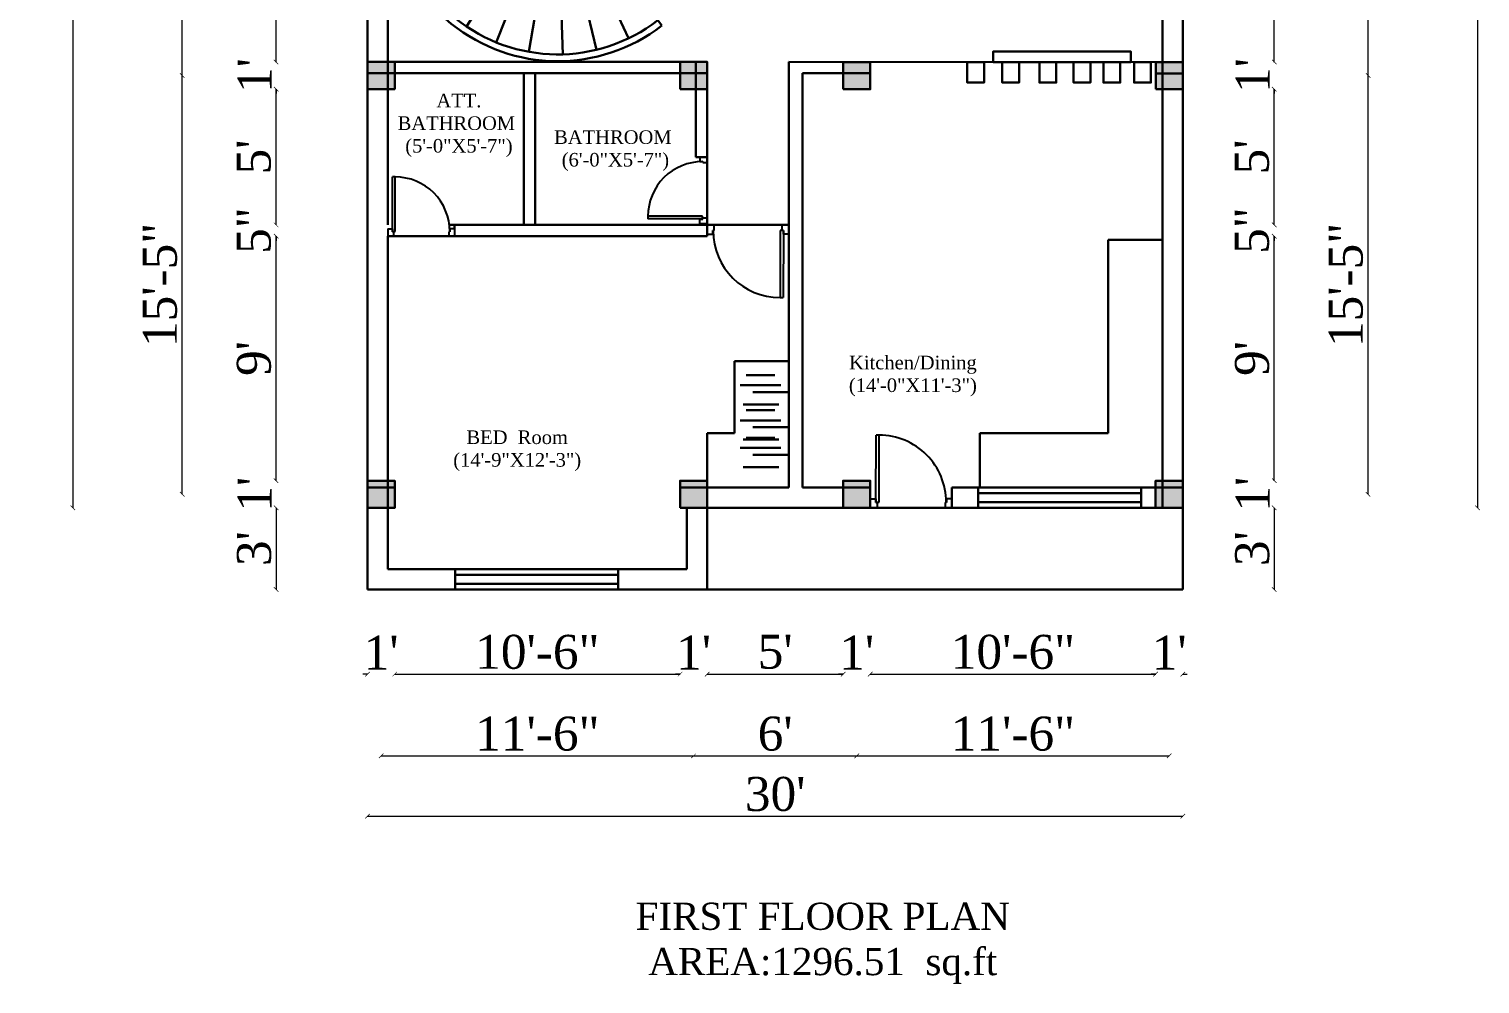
# Model space of a CAD drawing. Header units: inches. Extents: x -763457 to -760918, y -513041 to -512172.
# Drawn here: x -762539 to -761898, y -513041 to -512620 of the extents above; entities that cross this region are included whole.
import ezdxf

# ---------------------------------------------------------------- set-up
doc = ezdxf.new("R2010")
doc.units = ezdxf.units.IN
doc.header["$MEASUREMENT"] = 0
doc.layers.get('0').update_dxf_attribs({"lineweight": 30})
doc.layers.add('door', color=2, linetype='Continuous')
doc.layers.add('text', color=7, linetype='Continuous', lineweight=18)
doc.layers.add('window', color=6, linetype='Continuous', lineweight=18)
doc.styles.get("Standard").update_dxf_attribs({"font": 'romantic.ttf'})
doc.dimstyles.new('8feet', dxfattribs={"dimscale": 0, "dimtxt": 15, "dimasz": 2, "dimexe": 2, "dimexo": 10, "dimgap": 2, "dimtad": 1, "dimdec": 0, "dimzin": 0, "dimdsep": 46, "dimlunit": 3, "dimtxsty": 'Standard', "dimblk": 'ARCHTICK', "dimcen": 0, "dimdle": 0.02, "dimse1": 1, "dimse2": 1, "dimclrt": 256, "dimadec": 0, "dimazin": 0, "dimtfac": 1, "dimtdec": 0, "dimtix": 1, "dimtofl": 0, "dimtmove": 2, "dimatfit": 3, "dimfxl": 2, "dimtolj": 1, "dimtzin": 0, "dimlwd": 9, "dimarcsym": 0})

# ---------------------------------------------------------------- blocks, each defined once
blk = doc.blocks.new('A$C03477EDB')
at = {"layer": 'door', "ltscale": 0.5}
for p, q in [((98, 803), (63, 803)), ((63, 63), (63, 803)), ((98, 63), (98, 803)), ((0, 100), (60, 100)), ((0, 100), (0, 0)), ((0, 0), (75, 0)), ((60, 100), (63, 100)), ((60, 100), (60, 60)), ((60, 60), (63, 63)), ((60, 60), (75, 60)), ((63, 63), (98, 63)), ((75, 60), (75, 0)), ((825, 60), (825, 0)), ((840, 60), (825, 60)), ((900, 0), (825, 0)), ((838, 63), (840, 60)), ((840, 100), (840, 60)), ((900, 100), (840, 100)), ((900, 100), (900, 0))]:
    blk.add_line(p, q, dxfattribs=at)
blk.add_arc((98, 63), 740, 360, 90, dxfattribs=at)
blk = doc.blocks.new('_ArchTick')
at = {"layer": 'window', "color": 0, "const_width": 0.15}
blk.add_lwpolyline([(-0.5, -0.5), (0.5, 0.5)], dxfattribs=at)
blk = doc.blocks.new('*D1205')
at = {"color": 0, "lineweight": 9, "transparency": 16777216}
for p, q in [((-762429.5, -512819.21), (-762429.5, -512817.21)), ((-762429.5, -512831.21), (-762429.5, -512833.21))]:
    blk.add_line(p, q, dxfattribs=at)
at = {"layer": 'Defpoints', "color": 0, "transparency": 16777216}
for p in [(-762429.5, -512819.21), (-762389.15, -512819.21), (-762389.16, -512831.21)]:
    blk.add_point(p, dxfattribs=at)
at = {"color": 0, "lineweight": 9, "transparency": 16777216, "xscale": 2, "yscale": 2, "zscale": 2}
for p, rotation in [((-762429.5, -512819.21), 270), ((-762429.5, -512831.21), 90)]:
    blk.add_blockref('_ArchTick', p, dxfattribs=dict(at, rotation=rotation))
at = {"transparency": 16777216, "insert": (-762439, -512825.21), "char_height": 15, "attachment_point": 5, "rotation": 90}
blk.add_mtext("\\A1;1'", dxfattribs=at)
blk = doc.blocks.new('*D1206')
at = {"color": 0, "lineweight": 9, "transparency": 16777216}
blk.add_line((-762429.5, -512819.23), (-762429.5, -512711.27), dxfattribs=at)
at = {"layer": 'Defpoints', "color": 0, "transparency": 16777216}
for p in [(-762429.5, -512711.29), (-762370.43, -512711.29), (-762389.15, -512819.21)]:
    blk.add_point(p, dxfattribs=at)
at = {"color": 0, "lineweight": 9, "transparency": 16777216, "xscale": 2, "yscale": 2, "zscale": 2}
for p, rotation in [((-762429.5, -512711.29), 90), ((-762429.5, -512819.21), 270)]:
    blk.add_blockref('_ArchTick', p, dxfattribs=dict(at, rotation=rotation))
at = {"transparency": 16777216, "insert": (-762439.25, -512765.25), "char_height": 15, "attachment_point": 5, "rotation": 90}
blk.add_mtext("\\A1;9'", dxfattribs=at)
blk = doc.blocks.new('*D1207')
at = {"color": 0, "lineweight": 9, "transparency": 16777216}
for p, q in [((-762429.5, -512706.3), (-762429.5, -512704.3)), ((-762429.5, -512711.29), (-762429.5, -512713.29))]:
    blk.add_line(p, q, dxfattribs=at)
at = {"layer": 'Defpoints', "color": 0, "transparency": 16777216}
for p in [(-762429.5, -512706.3), (-762370.43, -512706.3), (-762370.43, -512711.29)]:
    blk.add_point(p, dxfattribs=at)
at = {"color": 0, "lineweight": 9, "transparency": 16777216, "xscale": 2, "yscale": 2, "zscale": 2}
for p, rotation in [((-762429.5, -512706.3), 270), ((-762429.5, -512711.29), 90)]:
    blk.add_blockref('_ArchTick', p, dxfattribs=dict(at, rotation=rotation))
at = {"transparency": 16777216, "insert": (-762439.29, -512708.79), "char_height": 15, "attachment_point": 5, "rotation": 90}
blk.add_mtext('\\A1;5"', dxfattribs=at)
blk = doc.blocks.new('*D1208')
at = {"color": 0, "lineweight": 9, "transparency": 16777216}
blk.add_line((-762429.5, -512706.32), (-762429.5, -512646.32), dxfattribs=at)
at = {"layer": 'Defpoints', "color": 0, "transparency": 16777216}
for p in [(-762429.5, -512646.34), (-762377.15, -512646.34), (-762370.43, -512706.3)]:
    blk.add_point(p, dxfattribs=at)
at = {"color": 0, "lineweight": 9, "transparency": 16777216, "xscale": 2, "yscale": 2, "zscale": 2}
for p, rotation in [((-762429.5, -512646.34), 90), ((-762429.5, -512706.3), 270)]:
    blk.add_blockref('_ArchTick', p, dxfattribs=dict(at, rotation=rotation))
at = {"transparency": 16777216, "insert": (-762439.29, -512676.32), "char_height": 15, "attachment_point": 5, "rotation": 90}
blk.add_mtext("\\A1;5'", dxfattribs=at)
blk = doc.blocks.new('*D1209')
at = {"color": 0, "lineweight": 9, "transparency": 16777216}
for p, q in [((-762429.5, -512634.35), (-762429.5, -512632.35)), ((-762429.5, -512646.34), (-762429.5, -512648.34))]:
    blk.add_line(p, q, dxfattribs=at)
at = {"layer": 'Defpoints', "color": 0, "transparency": 16777216}
for p in [(-762429.5, -512634.35), (-762377.14, -512634.35), (-762377.15, -512646.34)]:
    blk.add_point(p, dxfattribs=at)
at = {"color": 0, "lineweight": 9, "transparency": 16777216, "xscale": 2, "yscale": 2, "zscale": 2}
for p, rotation in [((-762429.5, -512634.35), 270), ((-762429.5, -512646.34), 90)]:
    blk.add_blockref('_ArchTick', p, dxfattribs=dict(at, rotation=rotation))
at = {"transparency": 16777216, "insert": (-762439, -512640.34), "char_height": 15, "attachment_point": 5, "rotation": 90}
blk.add_mtext("\\A1;1'", dxfattribs=at)
blk = doc.blocks.new('*D1210')
at = {"color": 0, "lineweight": 9, "transparency": 16777216}
blk.add_line((-762429.5, -512634.37), (-762429.5, -512483.08), dxfattribs=at)
at = {"layer": 'Defpoints', "color": 0, "transparency": 16777216}
for p in [(-762429.5, -512483.1), (-762377.13, -512483.1), (-762377.14, -512634.35)]:
    blk.add_point(p, dxfattribs=at)
at = {"color": 0, "lineweight": 9, "transparency": 16777216, "xscale": 2, "yscale": 2, "zscale": 2}
for p, rotation in [((-762429.5, -512483.1), 90), ((-762429.5, -512634.35), 270)]:
    blk.add_blockref('_ArchTick', p, dxfattribs=dict(at, rotation=rotation))
at = {"transparency": 16777216, "insert": (-762439.16, -512558.72), "char_height": 15, "attachment_point": 5, "rotation": 90}
blk.add_mtext('\\A1;12\'-7"', dxfattribs=at)
blk = doc.blocks.new('*D1214')
at = {"color": 0, "lineweight": 9, "transparency": 16777216}
blk.add_line((-762470.92, -512825.23), (-762470.92, -512640.32), dxfattribs=at)
at = {"layer": 'Defpoints', "color": 0, "transparency": 16777216}
for p in [(-762470.92, -512640.34), (-762377.14, -512640.34), (-762377.16, -512825.21)]:
    blk.add_point(p, dxfattribs=at)
at = {"color": 0, "lineweight": 9, "transparency": 16777216, "xscale": 2, "yscale": 2, "zscale": 2}
for p, rotation in [((-762470.92, -512640.34), 90), ((-762470.92, -512825.21), 270)]:
    blk.add_blockref('_ArchTick', p, dxfattribs=dict(at, rotation=rotation))
at = {"transparency": 16777216, "insert": (-762480.71, -512732.78), "char_height": 15, "attachment_point": 5, "rotation": 90}
blk.add_mtext('\\A1;15\'-5"', dxfattribs=at)
blk = doc.blocks.new('*D1215')
at = {"color": 0, "lineweight": 9, "transparency": 16777216}
blk.add_line((-762470.92, -512640.36), (-762470.92, -512477.08), dxfattribs=at)
at = {"layer": 'Defpoints', "color": 0, "transparency": 16777216}
for p in [(-762470.92, -512477.1), (-762377.18, -512477.1), (-762377.14, -512640.34)]:
    blk.add_point(p, dxfattribs=at)
at = {"color": 0, "lineweight": 9, "transparency": 16777216, "xscale": 2, "yscale": 2, "zscale": 2}
for p, rotation in [((-762470.92, -512477.1), 90), ((-762470.92, -512640.34), 270)]:
    blk.add_blockref('_ArchTick', p, dxfattribs=dict(at, rotation=rotation))
at = {"transparency": 16777216, "insert": (-762480.58, -512558.72), "char_height": 15, "attachment_point": 5, "rotation": 90}
blk.add_mtext('\\A1;13\'-7"', dxfattribs=at)
blk = doc.blocks.new('*D1216')
at = {"color": 0, "lineweight": 9, "transparency": 16777216}
blk.add_line((-762519.18, -512327.2), (-762519.18, -512831.24), dxfattribs=at)
at = {"layer": 'Defpoints', "color": 0, "transparency": 16777216}
for p in [(-762209.28, -512327.22), (-762519.18, -512831.22), (-762251.25, -512831.22)]:
    blk.add_point(p, dxfattribs=at)
at = {"color": 0, "lineweight": 9, "transparency": 16777216, "xscale": 2, "yscale": 2, "zscale": 2}
for p, rotation in [((-762519.18, -512327.22), 90), ((-762519.18, -512831.22), 270)]:
    blk.add_blockref('_ArchTick', p, dxfattribs=dict(at, rotation=rotation))
at = {"transparency": 16777216, "insert": (-762528.68, -512579.22), "char_height": 15, "attachment_point": 5, "rotation": 90}
blk.add_mtext("\\A1;42'", dxfattribs=at)
blk = doc.blocks.new('*D1217')
at = {"color": 0, "lineweight": 9, "transparency": 16777216}
for p, q in [((-761989.06, -512819.21), (-761989.06, -512817.21)), ((-761989.06, -512831.21), (-761989.06, -512833.21))]:
    blk.add_line(p, q, dxfattribs=at)
at = {"layer": 'Defpoints', "color": 0, "transparency": 16777216}
for p in [(-762029.41, -512819.21), (-761989.06, -512819.21), (-762029.41, -512831.21)]:
    blk.add_point(p, dxfattribs=at)
at = {"color": 0, "lineweight": 9, "transparency": 16777216, "xscale": 2, "yscale": 2, "zscale": 2}
for p, rotation in [((-761989.06, -512819.21), 270), ((-761989.06, -512831.21), 90)]:
    blk.add_blockref('_ArchTick', p, dxfattribs=dict(at, rotation=rotation))
at = {"transparency": 16777216, "insert": (-761998.56, -512825.21), "char_height": 15, "attachment_point": 5, "rotation": 90}
blk.add_mtext("\\A1;1'", dxfattribs=at)
blk = doc.blocks.new('*D1218')
at = {"color": 0, "lineweight": 9, "transparency": 16777216}
blk.add_line((-761989.06, -512819.23), (-761989.06, -512711.27), dxfattribs=at)
at = {"layer": 'Defpoints', "color": 0, "transparency": 16777216}
for p in [(-762048.14, -512711.29), (-761989.06, -512711.29), (-762029.41, -512819.21)]:
    blk.add_point(p, dxfattribs=at)
at = {"color": 0, "lineweight": 9, "transparency": 16777216, "xscale": 2, "yscale": 2, "zscale": 2}
for p, rotation in [((-761989.06, -512711.29), 90), ((-761989.06, -512819.21), 270)]:
    blk.add_blockref('_ArchTick', p, dxfattribs=dict(at, rotation=rotation))
at = {"transparency": 16777216, "insert": (-761998.81, -512765.25), "char_height": 15, "attachment_point": 5, "rotation": 90}
blk.add_mtext("\\A1;9'", dxfattribs=at)
blk = doc.blocks.new('*D1219')
at = {"color": 0, "lineweight": 9, "transparency": 16777216}
for p, q in [((-761989.06, -512706.3), (-761989.06, -512704.3)), ((-761989.06, -512711.29), (-761989.06, -512713.29))]:
    blk.add_line(p, q, dxfattribs=at)
at = {"layer": 'Defpoints', "color": 0, "transparency": 16777216}
for p in [(-762048.14, -512706.3), (-761989.06, -512706.3), (-762048.14, -512711.29)]:
    blk.add_point(p, dxfattribs=at)
at = {"color": 0, "lineweight": 9, "transparency": 16777216, "xscale": 2, "yscale": 2, "zscale": 2}
for p, rotation in [((-761989.06, -512706.3), 270), ((-761989.06, -512711.29), 90)]:
    blk.add_blockref('_ArchTick', p, dxfattribs=dict(at, rotation=rotation))
at = {"transparency": 16777216, "insert": (-761998.85, -512708.79), "char_height": 15, "attachment_point": 5, "rotation": 90}
blk.add_mtext('\\A1;5"', dxfattribs=at)
blk = doc.blocks.new('*D1220')
at = {"color": 0, "lineweight": 9, "transparency": 16777216}
blk.add_line((-761989.06, -512706.32), (-761989.06, -512646.32), dxfattribs=at)
at = {"layer": 'Defpoints', "color": 0, "transparency": 16777216}
for p in [(-762041.42, -512646.34), (-761989.06, -512646.34), (-762048.14, -512706.3)]:
    blk.add_point(p, dxfattribs=at)
at = {"color": 0, "lineweight": 9, "transparency": 16777216, "xscale": 2, "yscale": 2, "zscale": 2}
for p, rotation in [((-761989.06, -512646.34), 90), ((-761989.06, -512706.3), 270)]:
    blk.add_blockref('_ArchTick', p, dxfattribs=dict(at, rotation=rotation))
at = {"transparency": 16777216, "insert": (-761998.85, -512676.32), "char_height": 15, "attachment_point": 5, "rotation": 90}
blk.add_mtext("\\A1;5'", dxfattribs=at)
blk = doc.blocks.new('*D1221')
at = {"color": 0, "lineweight": 9, "transparency": 16777216}
for p, q in [((-761989.06, -512634.35), (-761989.06, -512632.35)), ((-761989.06, -512646.34), (-761989.06, -512648.34))]:
    blk.add_line(p, q, dxfattribs=at)
at = {"layer": 'Defpoints', "color": 0, "transparency": 16777216}
for p in [(-762041.42, -512634.35), (-761989.06, -512634.35), (-762041.42, -512646.34)]:
    blk.add_point(p, dxfattribs=at)
at = {"color": 0, "lineweight": 9, "transparency": 16777216, "xscale": 2, "yscale": 2, "zscale": 2}
for p, rotation in [((-761989.06, -512634.35), 270), ((-761989.06, -512646.34), 90)]:
    blk.add_blockref('_ArchTick', p, dxfattribs=dict(at, rotation=rotation))
at = {"transparency": 16777216, "insert": (-761998.56, -512640.34), "char_height": 15, "attachment_point": 5, "rotation": 90}
blk.add_mtext("\\A1;1'", dxfattribs=at)
blk = doc.blocks.new('*D1222')
at = {"color": 0, "lineweight": 9, "transparency": 16777216}
blk.add_line((-761989.06, -512634.37), (-761989.06, -512483.08), dxfattribs=at)
at = {"layer": 'Defpoints', "color": 0, "transparency": 16777216}
for p in [(-762041.44, -512483.1), (-761989.06, -512483.1), (-762041.42, -512634.35)]:
    blk.add_point(p, dxfattribs=at)
at = {"color": 0, "lineweight": 9, "transparency": 16777216, "xscale": 2, "yscale": 2, "zscale": 2}
for p, rotation in [((-761989.06, -512483.1), 90), ((-761989.06, -512634.35), 270)]:
    blk.add_blockref('_ArchTick', p, dxfattribs=dict(at, rotation=rotation))
at = {"transparency": 16777216, "insert": (-761998.72, -512558.72), "char_height": 15, "attachment_point": 5, "rotation": 90}
blk.add_mtext('\\A1;12\'-7"', dxfattribs=at)
blk = doc.blocks.new('*D1226')
at = {"color": 0, "lineweight": 9, "transparency": 16777216}
blk.add_line((-761947.65, -512825.23), (-761947.65, -512640.32), dxfattribs=at)
at = {"layer": 'Defpoints', "color": 0, "transparency": 16777216}
for p in [(-762041.42, -512640.34), (-761947.65, -512640.34), (-762041.4, -512825.21)]:
    blk.add_point(p, dxfattribs=at)
at = {"color": 0, "lineweight": 9, "transparency": 16777216, "xscale": 2, "yscale": 2, "zscale": 2}
for p, rotation in [((-761947.65, -512640.34), 90), ((-761947.65, -512825.21), 270)]:
    blk.add_blockref('_ArchTick', p, dxfattribs=dict(at, rotation=rotation))
at = {"transparency": 16777216, "insert": (-761957.43, -512732.78), "char_height": 15, "attachment_point": 5, "rotation": 90}
blk.add_mtext('\\A1;15\'-5"', dxfattribs=at)
blk = doc.blocks.new('*D1227')
at = {"color": 0, "lineweight": 9, "transparency": 16777216}
blk.add_line((-761947.65, -512640.36), (-761947.65, -512477.08), dxfattribs=at)
at = {"layer": 'Defpoints', "color": 0, "transparency": 16777216}
for p in [(-762041.39, -512477.1), (-761947.65, -512477.1), (-762041.42, -512640.34)]:
    blk.add_point(p, dxfattribs=at)
at = {"color": 0, "lineweight": 9, "transparency": 16777216, "xscale": 2, "yscale": 2, "zscale": 2}
for p, rotation in [((-761947.65, -512477.1), 90), ((-761947.65, -512640.34), 270)]:
    blk.add_blockref('_ArchTick', p, dxfattribs=dict(at, rotation=rotation))
at = {"transparency": 16777216, "insert": (-761957.3, -512558.72), "char_height": 15, "attachment_point": 5, "rotation": 90}
blk.add_mtext('\\A1;13\'-7"', dxfattribs=at)
blk = doc.blocks.new('*D1229')
at = {"color": 0, "lineweight": 9, "transparency": 16777216}
blk.add_line((-761899.38, -512327.2), (-761899.38, -512831.24), dxfattribs=at)
at = {"layer": 'Defpoints', "color": 0, "transparency": 16777216}
for p in [(-762209.28, -512327.22), (-762167.31, -512831.22), (-761899.38, -512831.22)]:
    blk.add_point(p, dxfattribs=at)
at = {"color": 0, "lineweight": 9, "transparency": 16777216, "xscale": 2, "yscale": 2, "zscale": 2}
for p, rotation in [((-761899.38, -512327.22), 90), ((-761899.38, -512831.22), 270)]:
    blk.add_blockref('_ArchTick', p, dxfattribs=dict(at, rotation=rotation))
at = {"transparency": 16777216, "insert": (-761908.88, -512579.22), "char_height": 15, "attachment_point": 5, "rotation": 90}
blk.add_mtext("\\A1;42'", dxfattribs=at)
blk = doc.blocks.new('*D1238')
at = {"color": 0, "lineweight": 9, "transparency": 16777216}
for p, q in [((-762389.16, -512904.6), (-762391.16, -512904.6)), ((-762377.16, -512904.6), (-762375.16, -512904.6))]:
    blk.add_line(p, q, dxfattribs=at)
at = {"layer": 'Defpoints', "color": 0, "transparency": 16777216}
for p in [(-762389.16, -512831.24), (-762377.16, -512831.24), (-762377.16, -512904.6)]:
    blk.add_point(p, dxfattribs=at)
at = {"color": 0, "lineweight": 9, "transparency": 16777216, "xscale": 2, "yscale": 2, "zscale": 2}
blk.add_blockref('_ArchTick', (-762389.16, -512904.6), dxfattribs=at)
at = {"color": 0, "lineweight": 9, "transparency": 16777216, "xscale": 2, "yscale": 2, "zscale": 2, "rotation": 180}
blk.add_blockref('_ArchTick', (-762377.16, -512904.6), dxfattribs=at)
at = {"transparency": 16777216, "insert": (-762383.16, -512895.1), "char_height": 15, "attachment_point": 5}
blk.add_mtext("\\A1;1'", dxfattribs=at)
blk = doc.blocks.new('*D1239')
at = {"color": 0, "lineweight": 9, "transparency": 16777216}
blk.add_line((-762377.18, -512904.6), (-762251.23, -512904.6), dxfattribs=at)
at = {"layer": 'Defpoints', "color": 0, "transparency": 16777216}
for p in [(-762377.16, -512831.24), (-762251.25, -512831.22), (-762251.25, -512904.6)]:
    blk.add_point(p, dxfattribs=at)
at = {"color": 0, "lineweight": 9, "transparency": 16777216, "xscale": 2, "yscale": 2, "zscale": 2, "rotation": 180}
blk.add_blockref('_ArchTick', (-762377.16, -512904.6), dxfattribs=at)
at = {"color": 0, "lineweight": 9, "transparency": 16777216, "xscale": 2, "yscale": 2, "zscale": 2}
blk.add_blockref('_ArchTick', (-762251.25, -512904.6), dxfattribs=at)
at = {"transparency": 16777216, "insert": (-762314.21, -512894.88), "char_height": 15, "attachment_point": 5}
blk.add_mtext('\\A1;10\'-6"', dxfattribs=at)
blk = doc.blocks.new('*D1240')
at = {"color": 0, "lineweight": 9, "transparency": 16777216}
for p, q in [((-762251.25, -512904.6), (-762253.25, -512904.6)), ((-762239.26, -512904.6), (-762237.26, -512904.6))]:
    blk.add_line(p, q, dxfattribs=at)
at = {"layer": 'Defpoints', "color": 0, "transparency": 16777216}
for p in [(-762251.25, -512831.22), (-762239.26, -512831.22), (-762239.26, -512904.6)]:
    blk.add_point(p, dxfattribs=at)
at = {"color": 0, "lineweight": 9, "transparency": 16777216, "xscale": 2, "yscale": 2, "zscale": 2}
blk.add_blockref('_ArchTick', (-762251.25, -512904.6), dxfattribs=at)
at = {"color": 0, "lineweight": 9, "transparency": 16777216, "xscale": 2, "yscale": 2, "zscale": 2, "rotation": 180}
blk.add_blockref('_ArchTick', (-762239.26, -512904.6), dxfattribs=at)
at = {"transparency": 16777216, "insert": (-762245.26, -512895.1), "char_height": 15, "attachment_point": 5}
blk.add_mtext("\\A1;1'", dxfattribs=at)
blk = doc.blocks.new('*D1241')
at = {"color": 0, "lineweight": 9, "transparency": 16777216}
blk.add_line((-762239.28, -512904.6), (-762179.28, -512904.6), dxfattribs=at)
at = {"layer": 'Defpoints', "color": 0, "transparency": 16777216}
for p in [(-762239.26, -512831.22), (-762179.3, -512831.22), (-762179.3, -512904.6)]:
    blk.add_point(p, dxfattribs=at)
at = {"color": 0, "lineweight": 9, "transparency": 16777216, "xscale": 2, "yscale": 2, "zscale": 2, "rotation": 180}
blk.add_blockref('_ArchTick', (-762239.26, -512904.6), dxfattribs=at)
at = {"color": 0, "lineweight": 9, "transparency": 16777216, "xscale": 2, "yscale": 2, "zscale": 2}
blk.add_blockref('_ArchTick', (-762179.3, -512904.6), dxfattribs=at)
at = {"transparency": 16777216, "insert": (-762209.28, -512894.81), "char_height": 15, "attachment_point": 5}
blk.add_mtext("\\A1;5'", dxfattribs=at)
blk = doc.blocks.new('*D1242')
at = {"color": 0, "lineweight": 9, "transparency": 16777216}
for p, q in [((-762179.3, -512904.6), (-762181.3, -512904.6)), ((-762167.31, -512904.6), (-762165.31, -512904.6))]:
    blk.add_line(p, q, dxfattribs=at)
at = {"layer": 'Defpoints', "color": 0, "transparency": 16777216}
for p in [(-762179.3, -512831.22), (-762167.31, -512831.22), (-762167.31, -512904.6)]:
    blk.add_point(p, dxfattribs=at)
at = {"color": 0, "lineweight": 9, "transparency": 16777216, "xscale": 2, "yscale": 2, "zscale": 2}
blk.add_blockref('_ArchTick', (-762179.3, -512904.6), dxfattribs=at)
at = {"color": 0, "lineweight": 9, "transparency": 16777216, "xscale": 2, "yscale": 2, "zscale": 2, "rotation": 180}
blk.add_blockref('_ArchTick', (-762167.31, -512904.6), dxfattribs=at)
at = {"transparency": 16777216, "insert": (-762173.31, -512895.1), "char_height": 15, "attachment_point": 5}
blk.add_mtext("\\A1;1'", dxfattribs=at)
blk = doc.blocks.new('*D1243')
at = {"color": 0, "lineweight": 9, "transparency": 16777216}
blk.add_line((-762167.33, -512904.6), (-762041.38, -512904.6), dxfattribs=at)
at = {"layer": 'Defpoints', "color": 0, "transparency": 16777216}
for p in [(-762167.31, -512831.22), (-762041.4, -512831.21), (-762041.4, -512904.6)]:
    blk.add_point(p, dxfattribs=at)
at = {"color": 0, "lineweight": 9, "transparency": 16777216, "xscale": 2, "yscale": 2, "zscale": 2, "rotation": 180}
blk.add_blockref('_ArchTick', (-762167.31, -512904.6), dxfattribs=at)
at = {"color": 0, "lineweight": 9, "transparency": 16777216, "xscale": 2, "yscale": 2, "zscale": 2}
blk.add_blockref('_ArchTick', (-762041.4, -512904.6), dxfattribs=at)
at = {"transparency": 16777216, "insert": (-762104.36, -512894.88), "char_height": 15, "attachment_point": 5}
blk.add_mtext('\\A1;10\'-6"', dxfattribs=at)
blk = doc.blocks.new('*D1244')
at = {"color": 0, "lineweight": 9, "transparency": 16777216}
for p, q in [((-762041.4, -512904.6), (-762043.4, -512904.6)), ((-762029.41, -512904.6), (-762027.41, -512904.6))]:
    blk.add_line(p, q, dxfattribs=at)
at = {"layer": 'Defpoints', "color": 0, "transparency": 16777216}
for p in [(-762041.4, -512831.21), (-762029.41, -512831.21), (-762029.41, -512904.6)]:
    blk.add_point(p, dxfattribs=at)
at = {"color": 0, "lineweight": 9, "transparency": 16777216, "xscale": 2, "yscale": 2, "zscale": 2}
blk.add_blockref('_ArchTick', (-762041.4, -512904.6), dxfattribs=at)
at = {"color": 0, "lineweight": 9, "transparency": 16777216, "xscale": 2, "yscale": 2, "zscale": 2, "rotation": 180}
blk.add_blockref('_ArchTick', (-762029.41, -512904.6), dxfattribs=at)
at = {"transparency": 16777216, "insert": (-762035.41, -512895.1), "char_height": 15, "attachment_point": 5}
blk.add_mtext("\\A1;1'", dxfattribs=at)
blk = doc.blocks.new('*D1245')
at = {"color": 0, "lineweight": 9, "transparency": 16777216}
blk.add_line((-762383.18, -512940.69), (-762245.24, -512940.69), dxfattribs=at)
at = {"layer": 'Defpoints', "color": 0, "transparency": 16777216}
for p in [(-762383.16, -512819.25), (-762245.26, -512819.23), (-762245.26, -512940.69)]:
    blk.add_point(p, dxfattribs=at)
at = {"color": 0, "lineweight": 9, "transparency": 16777216, "xscale": 2, "yscale": 2, "zscale": 2, "rotation": 180}
blk.add_blockref('_ArchTick', (-762383.16, -512940.69), dxfattribs=at)
at = {"color": 0, "lineweight": 9, "transparency": 16777216, "xscale": 2, "yscale": 2, "zscale": 2}
blk.add_blockref('_ArchTick', (-762245.26, -512940.69), dxfattribs=at)
at = {"transparency": 16777216, "insert": (-762314.21, -512930.97), "char_height": 15, "attachment_point": 5}
blk.add_mtext('\\A1;11\'-6"', dxfattribs=at)
blk = doc.blocks.new('*D1246')
at = {"color": 0, "lineweight": 9, "transparency": 16777216}
blk.add_line((-762245.28, -512940.69), (-762173.29, -512940.69), dxfattribs=at)
at = {"layer": 'Defpoints', "color": 0, "transparency": 16777216}
for p in [(-762245.26, -512819.23), (-762173.31, -512819.22), (-762173.31, -512940.69)]:
    blk.add_point(p, dxfattribs=at)
at = {"color": 0, "lineweight": 9, "transparency": 16777216, "xscale": 2, "yscale": 2, "zscale": 2, "rotation": 180}
blk.add_blockref('_ArchTick', (-762245.26, -512940.69), dxfattribs=at)
at = {"color": 0, "lineweight": 9, "transparency": 16777216, "xscale": 2, "yscale": 2, "zscale": 2}
blk.add_blockref('_ArchTick', (-762173.31, -512940.69), dxfattribs=at)
at = {"transparency": 16777216, "insert": (-762209.28, -512930.97), "char_height": 15, "attachment_point": 5}
blk.add_mtext("\\A1;6'", dxfattribs=at)
blk = doc.blocks.new('*D1247')
at = {"color": 0, "lineweight": 9, "transparency": 16777216}
blk.add_line((-762173.33, -512940.69), (-762035.39, -512940.69), dxfattribs=at)
at = {"layer": 'Defpoints', "color": 0, "transparency": 16777216}
for p in [(-762173.31, -512819.22), (-762035.41, -512819.21), (-762035.41, -512940.69)]:
    blk.add_point(p, dxfattribs=at)
at = {"color": 0, "lineweight": 9, "transparency": 16777216, "xscale": 2, "yscale": 2, "zscale": 2, "rotation": 180}
blk.add_blockref('_ArchTick', (-762173.31, -512940.69), dxfattribs=at)
at = {"color": 0, "lineweight": 9, "transparency": 16777216, "xscale": 2, "yscale": 2, "zscale": 2}
blk.add_blockref('_ArchTick', (-762035.41, -512940.69), dxfattribs=at)
at = {"transparency": 16777216, "insert": (-762104.36, -512930.97), "char_height": 15, "attachment_point": 5}
blk.add_mtext('\\A1;11\'-6"', dxfattribs=at)
blk = doc.blocks.new('*D1248')
at = {"color": 0, "lineweight": 9, "transparency": 16777216}
blk.add_line((-762389.18, -512967.29), (-762029.39, -512967.29), dxfattribs=at)
at = {"layer": 'Defpoints', "color": 0, "transparency": 16777216}
for p in [(-762389.16, -512831.24), (-762029.41, -512831.24), (-762029.41, -512967.29)]:
    blk.add_point(p, dxfattribs=at)
at = {"color": 0, "lineweight": 9, "transparency": 16777216, "xscale": 2, "yscale": 2, "zscale": 2, "rotation": 180}
blk.add_blockref('_ArchTick', (-762389.16, -512967.29), dxfattribs=at)
at = {"color": 0, "lineweight": 9, "transparency": 16777216, "xscale": 2, "yscale": 2, "zscale": 2}
blk.add_blockref('_ArchTick', (-762029.41, -512967.29), dxfattribs=at)
at = {"transparency": 16777216, "insert": (-762209.28, -512957.62), "char_height": 15, "attachment_point": 5}
blk.add_mtext("\\A1;30'", dxfattribs=at)
blk = doc.blocks.new('*D1249')
at = {"color": 0, "lineweight": 9, "transparency": 16777216}
blk.add_line((-762429.5, -512831.18), (-762429.5, -512867.22), dxfattribs=at)
at = {"layer": 'Defpoints', "color": 0, "transparency": 16777216}
for p in [(-762389.16, -512831.2), (-762429.5, -512867.2), (-762389.16, -512867.2)]:
    blk.add_point(p, dxfattribs=at)
at = {"color": 0, "lineweight": 9, "transparency": 16777216, "xscale": 2, "yscale": 2, "zscale": 2}
for p, rotation in [((-762429.5, -512831.2), 90), ((-762429.5, -512867.2), 270)]:
    blk.add_blockref('_ArchTick', p, dxfattribs=dict(at, rotation=rotation))
at = {"transparency": 16777216, "insert": (-762439.16, -512849.2), "char_height": 15, "attachment_point": 5, "rotation": 90}
blk.add_mtext("\\A1;3'", dxfattribs=at)
blk = doc.blocks.new('*D1250')
at = {"color": 0, "lineweight": 9, "transparency": 16777216}
blk.add_line((-761989.06, -512831.19), (-761989.06, -512867.26), dxfattribs=at)
at = {"layer": 'Defpoints', "color": 0, "transparency": 16777216}
for p in [(-762029.41, -512831.21), (-762029.41, -512867.24), (-761989.06, -512867.24)]:
    blk.add_point(p, dxfattribs=at)
at = {"color": 0, "lineweight": 9, "transparency": 16777216, "xscale": 2, "yscale": 2, "zscale": 2}
for p, rotation in [((-761989.06, -512831.21), 90), ((-761989.06, -512867.24), 270)]:
    blk.add_blockref('_ArchTick', p, dxfattribs=dict(at, rotation=rotation))
at = {"transparency": 16777216, "insert": (-761998.72, -512849.22), "char_height": 15, "attachment_point": 5, "rotation": 90}
blk.add_mtext("\\A1;3'", dxfattribs=at)
blk = doc.blocks.new('httujty')
at = {"ltscale": 0.5}
for p, q in [((-717198.05, -524299.41), (-717191.83, -524343.98)), ((-717184.07, -524298.87), (-717184.01, -524344.08)), ((-717173.01, -524297.31), (-717173.01, -524347.13)), ((-717211.77, -524302.68), (-717196.7, -524345.09)), ((-717224.61, -524308.58), (-717201.31, -524347.09)), ((-717236.08, -524316.9), (-717205.5, -524349.94)), ((-717245.74, -524327.35), (-717209.12, -524353.58)), ((-717253.19, -524339.57), (-717212.03, -524357.89)), ((-717258.09, -524353.1), (-717214.08, -524362.77)), ((-717260.21, -524367.43), (-717215.15, -524368.04)), ((-717259.41, -524381.99), (-717215.15, -524373.52)), ((-717255.65, -524396.17), (-717214.01, -524378.97)), ((-717249.05, -524409.38), (-717211.73, -524384.16)), ((-717239.84, -524421.03), (-717208.36, -524388.81)), ((-717142.06, -524429.83), (-717172.82, -524389.12)), ((-717228.37, -524430.57), (-717204.03, -524392.69)), ((-717215.13, -524437.57), (-717198.91, -524395.58)), ((-717200.69, -524441.68), (-717193.26, -524397.3)), ((-717185.68, -524442.71), (-717187.34, -524397.74)), ((-717170.79, -524440.61), (-717181.47, -524396.89)), ((-717156.68, -524435.46), (-717175.94, -524394.78))]:
    blk.add_line(p, q, dxfattribs=at)
for p, q in [((-717184.01, -524344.08), (-717173.01, -524344.08)), ((-717184, -524347.13), (-717173.01, -524347.13))]:
    blk.add_line(p, q)
for radius, start, end in [(75.01, 78.25092, 308.04067), (72.01, 77.75401, 308.08098), (27.01, 80.8955, 309.76075), (24.01, 79.73611, 310.09684)]:
    blk.add_arc((-717188.28, -524370.75), radius, start, end, dxfattribs=at)

msp = doc.modelspace()

# ---------------------------------------------------------------- hatches: boundary and pattern name
for points in [[(-762389.14, -512634.34), (-762389.14, -512646.34), (-762377.15, -512646.34), (-762377.14, -512634.35)], [(-762251.23, -512634.36), (-762251.23, -512646.35), (-762239.24, -512646.35), (-762239.24, -512634.36)], [(-762179.28, -512634.37), (-762179.29, -512646.36), (-762167.29, -512646.36), (-762167.29, -512634.37)], [(-762041.38, -512634.38), (-762041.38, -512646.37), (-762029.39, -512646.37), (-762029.39, -512634.38)], [(-762389.15, -512819.21), (-762389.16, -512831.2), (-762377.16, -512831.21), (-762377.16, -512819.21)], [(-762251.25, -512819.23), (-762251.25, -512831.22), (-762239.26, -512831.22), (-762239.26, -512819.23)], [(-762179.3, -512819.23), (-762179.3, -512831.23), (-762167.31, -512831.23), (-762167.31, -512819.24)], [(-762041.4, -512819.25), (-762041.4, -512831.24), (-762029.41, -512831.24), (-762029.41, -512819.25)]]:
    msp.add_hatch(color=256).paths.add_polyline_path(points)

# ---------------------------------------------------------------- linework, layer by layer
for p, q in [((-762389.16, -512291.2), (-762389.16, -512867.2)), ((-762029.41, -512291.24), (-762029.41, -512867.24)), ((-762038.4, -512327.24), (-762038.4, -512831.24)), ((-762029.41, -512327.24), (-762029.41, -512831.24)), ((-762380.16, -512336.2), (-762380.16, -512706.29)), ((-762380.18, -512483.09), (-762380.14, -512634.35)), ((-762389.14, -512634.34), (-762239.24, -512634.36)), ((-762244.24, -512646.35), (-762244.24, -512634.36)), ((-762239.24, -512646.35), (-762239.24, -512634.36)), ((-762203.24, -512634.36), (-762203.26, -512822.22)), ((-762203.24, -512634.36), (-762029.39, -512634.38)), ((-762389.14, -512639.34), (-762239.24, -512639.36)), ((-762320.2, -512639.35), (-762320.21, -512706.3)), ((-762315.21, -512639.35), (-762315.21, -512706.3)), ((-762244.24, -512639.36), (-762244.24, -512676.33)), ((-762239.24, -512639.36), (-762239.25, -512706.31)), ((-762197.24, -512639.36), (-762197.26, -512822.22)), ((-762197.24, -512639.36), (-762167.29, -512639.36)), ((-762041.38, -512639.38), (-762029.39, -512639.38)), ((-762244.24, -512676.33), (-762239.25, -512676.33)), ((-762353.05, -512706.3), (-762203.16, -512706.31)), ((-762350.83, -512708.03), (-762350.83, -512706.3)), ((-762239.25, -512711.31), (-762239.25, -512706.31)), ((-762380.16, -512711.29), (-762239.25, -512711.31)), ((-762380.16, -512711.29), (-762380.16, -512858.21)), ((-762062.4, -512712.9), (-762062.4, -512798.24)), ((-762062.4, -512712.9), (-762038.4, -512712.9)), ((-762227.26, -512766.38), (-762227.26, -512798.22)), ((-762227.26, -512766.38), (-762203.26, -512766.38)), ((-762224.66, -512777.05), (-762206.76, -512777.05)), ((-762222.05, -512772.58), (-762209.39, -512772.58)), ((-762219.11, -512780.09), (-762203.26, -512780.09)), ((-762223.37, -512785.54), (-762207.66, -512785.54)), ((-762222.05, -512788.14), (-762209.39, -512788.14)), ((-762224.66, -512792.61), (-762206.76, -512792.61)), ((-762219.11, -512795.65), (-762203.26, -512795.65)), ((-762239.26, -512798.22), (-762227.26, -512798.22)), ((-762239.26, -512819.23), (-762239.26, -512798.22)), ((-762223.37, -512801.1), (-762207.66, -512801.1)), ((-762222.05, -512800.23), (-762209.39, -512800.23)), ((-762118.94, -512798.23), (-762062.4, -512798.24)), ((-762118.94, -512822.23), (-762118.94, -512798.23)), ((-762224.66, -512804.7), (-762206.76, -512804.7)), ((-762219.11, -512807.74), (-762203.26, -512807.74)), ((-762223.37, -512813.19), (-762207.66, -512813.19)), ((-762179.3, -512831.23), (-762179.3, -512819.23)), ((-762389.15, -512822.2), (-762377.16, -512822.21)), ((-762251.25, -512822.22), (-762203.26, -512822.22)), ((-762197.26, -512822.22), (-762179.3, -512822.23)), ((-762179.3, -512822.23), (-762167.31, -512822.23)), ((-762131.31, -512822.23), (-762029.41, -512822.24)), ((-762119.7, -512831.23), (-762119.7, -512822.24)), ((-762119.7, -512824.74), (-762047.75, -512824.74)), ((-762047.75, -512831.24), (-762047.75, -512822.25)), ((-762389.16, -512831.2), (-762377.16, -512831.21)), ((-762389.16, -512831.2), (-762377.16, -512831.21)), ((-762251.25, -512831.22), (-762029.41, -512831.24)), ((-762251.25, -512831.22), (-762029.41, -512831.24)), ((-762248.26, -512831.22), (-762248.26, -512858.22)), ((-762239.26, -512831.22), (-762239.27, -512867.22)), ((-762119.7, -512828.73), (-762047.75, -512828.74)), ((-762389.16, -512846.2), (-762389.16, -512846.2)), ((-762380.16, -512858.21), (-762248.26, -512858.22)), ((-762350.46, -512867.21), (-762350.46, -512858.21)), ((-762278.51, -512867.22), (-762278.51, -512858.22)), ((-762350.46, -512860.71), (-762278.51, -512860.72)), ((-762350.46, -512864.71), (-762278.51, -512864.72)), ((-762389.16, -512867.2), (-762029.41, -512867.24))]:
    msp.add_line(p, q)
for points in [[(-762113.02, -512634.37), (-762052.41, -512634.37), (-762052.41, -512629.68), (-762113.02, -512629.68)], [(-762389.14, -512646.34), (-762377.15, -512646.34), (-762377.14, -512634.35), (-762389.14, -512634.34)], [(-762251.23, -512646.35), (-762239.24, -512646.35), (-762239.24, -512634.36), (-762251.23, -512634.36)], [(-762179.29, -512646.36), (-762167.29, -512646.36), (-762167.29, -512634.37), (-762179.28, -512634.37)], [(-762124.52, -512634.37), (-762117.06, -512634.37), (-762117.06, -512643.43), (-762124.52, -512643.43)], [(-762109.09, -512634.37), (-762101.63, -512634.37), (-762101.63, -512643.43), (-762109.09, -512643.43)], [(-762092.71, -512634.37), (-762085.25, -512634.37), (-762085.25, -512643.43), (-762092.71, -512643.43)], [(-762077.63, -512634.37), (-762070.17, -512634.37), (-762070.17, -512643.43), (-762077.63, -512643.43)], [(-762064.44, -512634.37), (-762056.98, -512634.37), (-762056.98, -512643.43), (-762064.44, -512643.43)], [(-762050.94, -512634.37), (-762043.47, -512634.37), (-762043.47, -512643.43), (-762050.94, -512643.43)], [(-762041.38, -512646.37), (-762029.39, -512646.37), (-762029.39, -512634.38), (-762041.38, -512634.38)], [(-762389.16, -512831.2), (-762377.16, -512831.21), (-762377.16, -512819.21), (-762389.15, -512819.21)], [(-762251.25, -512831.22), (-762239.26, -512831.22), (-762239.26, -512819.23), (-762251.25, -512819.23)], [(-762179.3, -512831.23), (-762167.31, -512831.23), (-762167.31, -512819.24), (-762179.3, -512819.23)], [(-762041.4, -512831.24), (-762029.41, -512831.24), (-762029.41, -512819.25), (-762041.4, -512819.25)]]:
    msp.add_lwpolyline(points, close=True)
msp.add_lwpolyline([(-762131.31, -512831.23), (-762131.31, -512822.23)])

# ---------------------------------------------------------------- block references
at = {"xscale": 0.9992909007284263, "yscale": 0.9992909007304291, "zscale": 0.9992909007390359, "rotation": 359.7323698057342}
msp.add_blockref('httujty', (-43185.7, 8086.52), dxfattribs=at)
at = {"layer": 'door', "ltscale": 0.5}
for p, xscale, yscale, zscale, rotation in [((-762239.25, -512705.66), 0.03259409276776293, 0.03259409257873358, 0.03259409275809153, 89.99414838415196), ((-762380.16, -512711.29), 0.03259409276770061, 0.03259409256861545, 0.03259409275809153, 359.9941484786788), ((-762203.16, -512706.31), 0.03997163605999768, 0.03997163582243957, 0.03997163601841754, 179.9941485017403), ((-762167.31, -512831.22), 0.03997163602033182, 0.03997163579333574, 0.03997163601841754, 359.9305552841175)]:
    msp.add_blockref('A$C03477EDB', p, dxfattribs=dict(at, xscale=xscale, yscale=yscale, zscale=zscale, rotation=rotation))

# ---------------------------------------------------------------- texts
at = {"layer": 'text', "ltscale": 5, "char_height": 5.9957, "width": 72.4656, "attachment_point": 2, "rotation": 359.99415}
for s, insert in [('{\\fTimes New Roman|b0|i0|c0|p18;ATT.\\PBATHROOM  }(5\'-0"X5\'-7")', (-762348.82, -512648.37)), ('{\\fTimes New Roman|b0|i0|c0|p18;BATHROOM  }(6\'-0"X5\'-7")', (-762279.78, -512664.52)), ('{\\fTimes New Roman|b0|i0|c0|p18;BED  Room}\\P(14\'-9"X12\'-3")', (-762323.11, -512797.03))]:
    msp.add_mtext(s, dxfattribs=dict(at, insert=insert))
at = {"layer": 'text', "ltscale": 5, "attachment_point": 8}
for s, insert, char_height, width in [('{\\fTimes New Roman|b0|i0|c0|p18;Kitchen/Dining}\\P(14\'-0"X11\'-3")', (-762148.52, -512782.01), 6, 72.517), ('{\\fTimes New Roman|b0|i0|c0|p18;FIRST FLOOR PLAN\\PAREA:1296.51  sq.ft}', (-762188.29, -513041.41), 12, 293.817)]:
    msp.add_mtext(s, dxfattribs=dict(at, insert=insert, char_height=char_height, width=width))

# ---------------------------------------------------------------- dimensions: what is measured, and where the dimension line sits
for base, p1, p2, picture, middle in [((-762519.18, -512831.22), (-762209.28, -512327.22), (-762251.25, -512831.22), '*D1216', (-762528.68, -512579.22)), ((-761899.38, -512831.22), (-762209.28, -512327.22), (-762167.31, -512831.22), '*D1229', (-761908.88, -512579.22)), ((-762470.92, -512477.1), (-762377.14, -512640.34), (-762377.18, -512477.1), '*D1215', (-762480.58, -512558.72)), ((-761947.65, -512477.1), (-762041.42, -512640.34), (-762041.39, -512477.1), '*D1227', (-761957.3, -512558.72)), ((-762429.5, -512483.1), (-762377.14, -512634.35), (-762377.13, -512483.1), '*D1210', (-762439.16, -512558.72)), ((-761989.06, -512483.1), (-762041.42, -512634.35), (-762041.44, -512483.1), '*D1222', (-761998.72, -512558.72)), ((-762429.5, -512634.35), (-762377.15, -512646.34), (-762377.14, -512634.35), '*D1209', (-762439, -512640.34)), ((-761989.06, -512634.35), (-762041.42, -512646.34), (-762041.42, -512634.35), '*D1221', (-761998.56, -512640.34)), ((-762470.92, -512640.34), (-762377.16, -512825.21), (-762377.14, -512640.34), '*D1214', (-762480.71, -512732.78)), ((-761947.65, -512640.34), (-762041.4, -512825.21), (-762041.42, -512640.34), '*D1226', (-761957.43, -512732.78)), ((-762429.5, -512646.34), (-762370.43, -512706.3), (-762377.15, -512646.34), '*D1208', (-762439.29, -512676.32)), ((-761989.06, -512646.34), (-762048.14, -512706.3), (-762041.42, -512646.34), '*D1220', (-761998.85, -512676.32)), ((-762429.5, -512706.3), (-762370.43, -512711.29), (-762370.43, -512706.3), '*D1207', (-762439.29, -512708.79)), ((-761989.06, -512706.3), (-762048.14, -512711.29), (-762048.14, -512706.3), '*D1219', (-761998.85, -512708.79)), ((-762429.5, -512711.29), (-762389.15, -512819.21), (-762370.43, -512711.29), '*D1206', (-762439.25, -512765.25)), ((-761989.06, -512711.29), (-762029.41, -512819.21), (-762048.14, -512711.29), '*D1218', (-761998.81, -512765.25)), ((-762429.5, -512819.21), (-762389.16, -512831.21), (-762389.15, -512819.21), '*D1205', (-762439, -512825.21)), ((-761989.06, -512819.21), (-762029.41, -512831.21), (-762029.41, -512819.21), '*D1217', (-761998.56, -512825.21)), ((-762429.5, -512867.2), (-762389.16, -512831.2), (-762389.16, -512867.2), '*D1249', (-762439.16, -512849.2)), ((-761989.06, -512867.24), (-762029.41, -512831.21), (-762029.41, -512867.24), '*D1250', (-761998.72, -512849.22))]:
    dim = msp.add_linear_dim(base=base, p1=p1, p2=p2, angle=90, dimstyle='8feet', override={"dimscale": 1})
    dim.commit()
    dim.dimension.update_dxf_attribs({"geometry": picture, "text_midpoint": middle})
for base, p1, p2, picture, middle in [((-762245.26, -512940.69), (-762383.16, -512819.25), (-762245.26, -512819.23), '*D1245', (-762314.21, -512930.97)), ((-762173.31, -512940.69), (-762245.26, -512819.23), (-762173.31, -512819.22), '*D1246', (-762209.28, -512930.97)), ((-762035.41, -512940.69), (-762173.31, -512819.22), (-762035.41, -512819.21), '*D1247', (-762104.36, -512930.97)), ((-762377.16, -512904.6), (-762389.16, -512831.24), (-762377.16, -512831.24), '*D1238', (-762383.16, -512895.1)), ((-762029.41, -512967.29), (-762389.16, -512831.24), (-762029.41, -512831.24), '*D1248', (-762209.28, -512957.62)), ((-762251.25, -512904.6), (-762377.16, -512831.24), (-762251.25, -512831.22), '*D1239', (-762314.21, -512894.88)), ((-762239.26, -512904.6), (-762251.25, -512831.22), (-762239.26, -512831.22), '*D1240', (-762245.26, -512895.1)), ((-762179.3, -512904.6), (-762239.26, -512831.22), (-762179.3, -512831.22), '*D1241', (-762209.28, -512894.81)), ((-762167.31, -512904.6), (-762179.3, -512831.22), (-762167.31, -512831.22), '*D1242', (-762173.31, -512895.1)), ((-762041.4, -512904.6), (-762167.31, -512831.22), (-762041.4, -512831.21), '*D1243', (-762104.36, -512894.88)), ((-762029.41, -512904.6), (-762041.4, -512831.21), (-762029.41, -512831.21), '*D1244', (-762035.41, -512895.1))]:
    dim = msp.add_linear_dim(base=base, p1=p1, p2=p2, dimstyle='8feet', override={"dimscale": 1})
    dim.commit()
    dim.dimension.update_dxf_attribs({"geometry": picture, "text_midpoint": middle})

doc.saveas('drawing.dxf')
